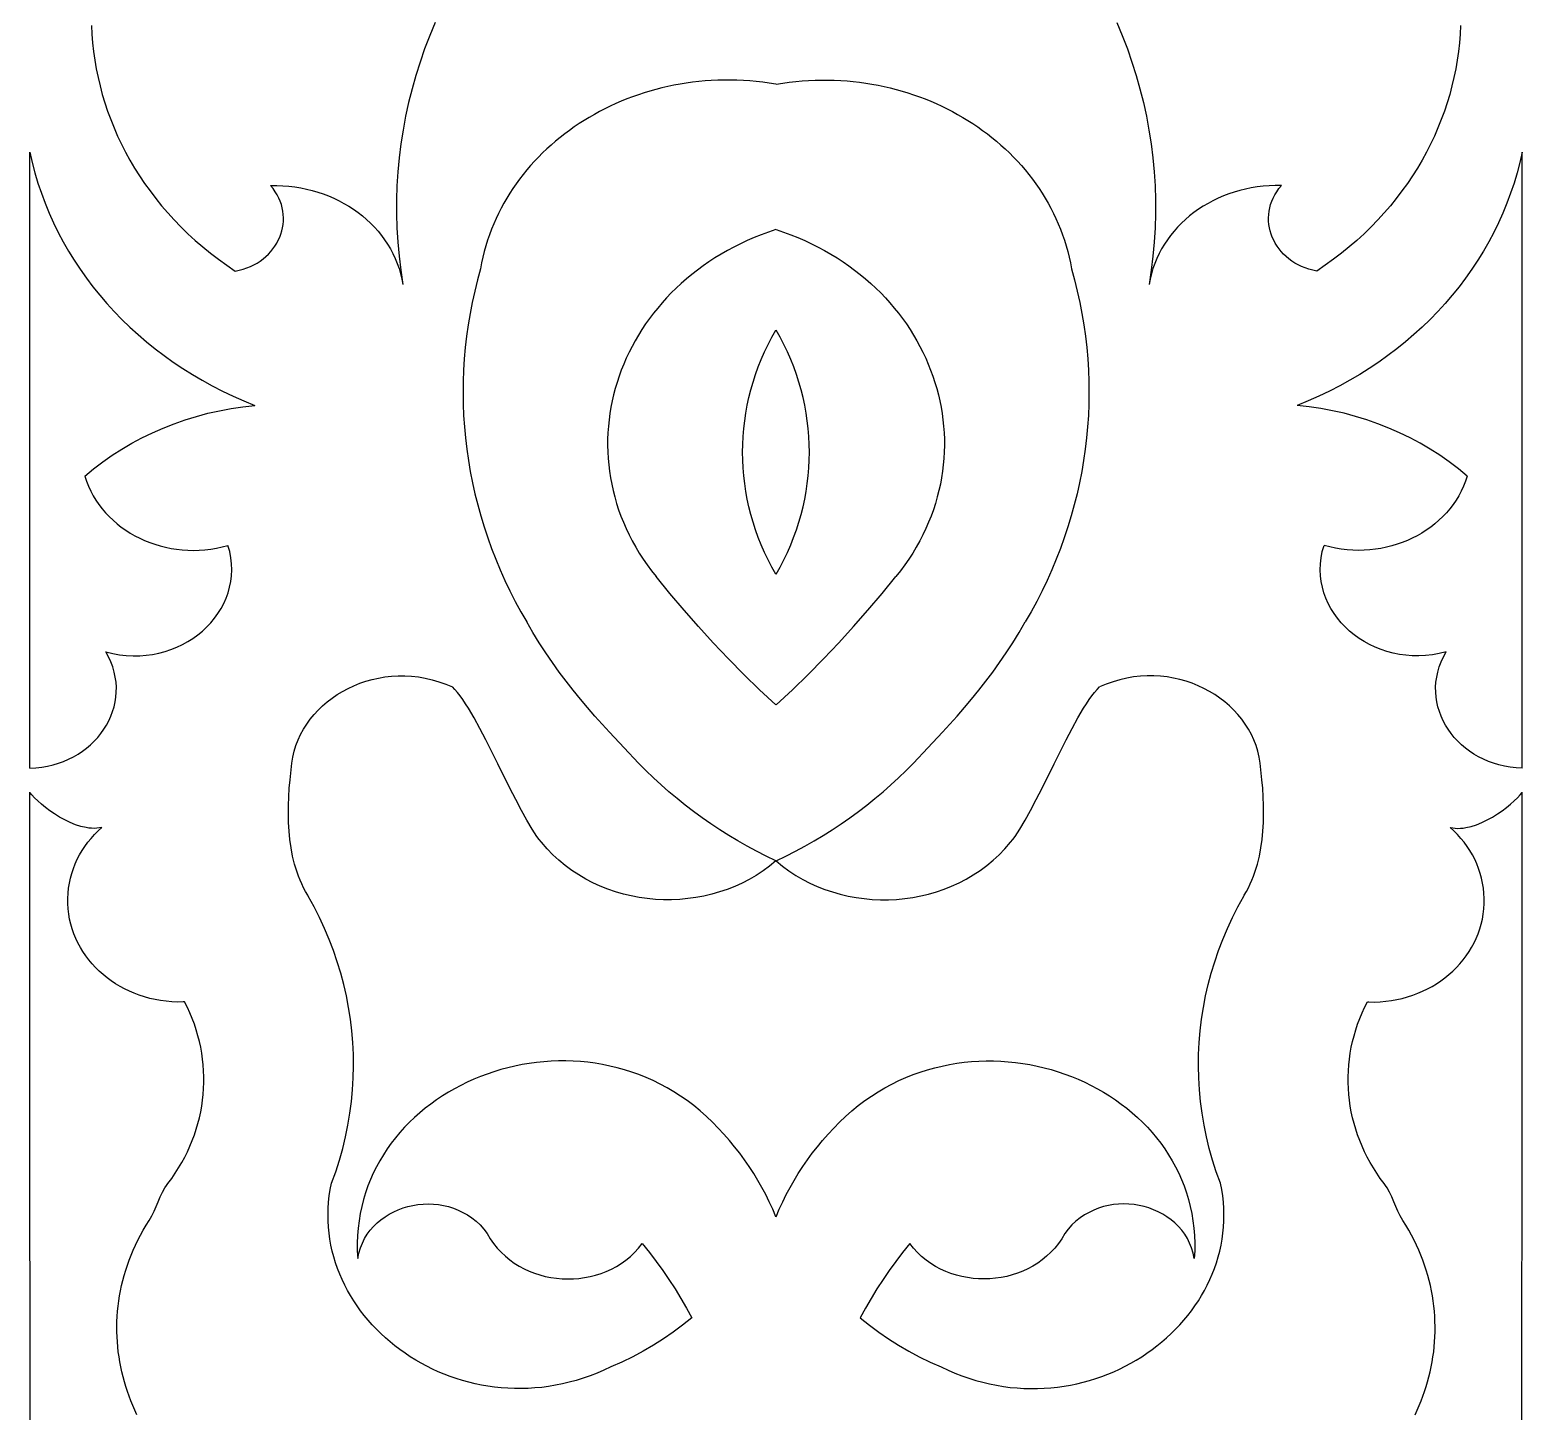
# Model space of a CAD drawing. Extents: x -43 to 42, y -286 to 286.
# Drawn here: x -42.5 to 42.5, y -213.6 to -134.9 of the extents above; entities that cross this region are included whole.
import ezdxf

# ---------------------------------------------------------------- set-up
doc = ezdxf.new("R2010")
doc.units = 0
doc.layers.add('LAYER_1', color=18, linetype='CONTINUOUS')

msp = doc.modelspace()

# ---------------------------------------------------------------- linework, layer by layer
at = {"layer": 'LAYER_1'}
for points in [[(-38.992, -134.692), (-38.967, -135.188), (-38.928, -135.682), (-38.873, -136.176), (-38.803, -136.668), (-38.718, -137.159), (-38.619, -137.647), (-38.504, -138.134), (-38.374, -138.618), (-38.23, -139.099), (-38.07, -139.577), (-37.896, -140.051), (-37.706, -140.522), (-37.502, -140.988), (-37.283, -141.451), (-37.049, -141.908), (-36.8, -142.361), (-36.536, -142.809), (-36.258, -143.25), (-35.964, -143.686), (-35.656, -144.116), (-35.333, -144.54), (-34.995, -144.956), (-34.643, -145.366), (-34.275, -145.768), (-33.893, -146.162), (-33.496, -146.549), (-33.084, -146.927), (-32.658, -147.296), (-32.216, -147.657), (-31.761, -148.008), (-31.29, -148.35), (-30.805, -148.682)], [(-19.421, -134.524), (-19.729, -135.267), (-20.015, -136.017), (-20.278, -136.773), (-20.518, -137.536), (-20.735, -138.305), (-20.928, -139.079), (-21.098, -139.858), (-21.245, -140.642), (-21.367, -141.429), (-21.466, -142.221), (-21.541, -143.015), (-21.591, -143.813), (-21.617, -144.613), (-21.619, -145.415), (-21.595, -146.219), (-21.547, -147.024), (-21.474, -147.829), (-21.375, -148.635), (-21.251, -149.441)], [(19.415, -134.524), (19.723, -135.267), (20.009, -136.017), (20.272, -136.773), (20.512, -137.536), (20.729, -138.305), (20.922, -139.079), (21.092, -139.858), (21.238, -140.642), (21.361, -141.429), (21.46, -142.221), (21.535, -143.015), (21.585, -143.813), (21.611, -144.613), (21.612, -145.415), (21.589, -146.219), (21.541, -147.024), (21.468, -147.829), (21.369, -148.635), (21.245, -149.441)], [(38.986, -134.692), (38.961, -135.188), (38.921, -135.682), (38.867, -136.176), (38.797, -136.668), (38.712, -137.159), (38.612, -137.647), (38.498, -138.134), (38.368, -138.618), (38.224, -139.099), (38.064, -139.577), (37.89, -140.051), (37.7, -140.522), (37.496, -140.988), (37.277, -141.451), (37.043, -141.908), (36.794, -142.361), (36.53, -142.809), (36.252, -143.25), (35.958, -143.686), (35.65, -144.116), (35.327, -144.54), (34.989, -144.956), (34.636, -145.366), (34.269, -145.768), (33.887, -146.162), (33.49, -146.549), (33.078, -146.927), (32.652, -147.296), (32.21, -147.657), (31.754, -148.008), (31.284, -148.35), (30.798, -148.682)], [(-0.012, -138.038), (-0.383, -137.977), (-0.755, -137.925), (-1.125, -137.882), (-1.495, -137.848), (-1.863, -137.823), (-2.231, -137.806), (-2.597, -137.797), (-2.962, -137.797), (-3.325, -137.805), (-3.687, -137.822), (-4.047, -137.847), (-4.405, -137.88), (-4.76, -137.92), (-5.114, -137.969), (-5.465, -138.026), (-5.814, -138.09), (-6.16, -138.162), (-6.503, -138.241), (-6.843, -138.328), (-7.18, -138.422), (-7.514, -138.524), (-7.844, -138.632), (-8.171, -138.748), (-8.495, -138.871), (-8.814, -139.001), (-9.13, -139.138), (-9.442, -139.281), (-9.749, -139.431), (-10.052, -139.588), (-10.35, -139.751), (-10.644, -139.921), (-10.934, -140.097), (-11.218, -140.279), (-11.497, -140.467), (-11.771, -140.662), (-12.04, -140.862), (-12.303, -141.068), (-12.561, -141.28), (-12.812, -141.498), (-13.058, -141.722), (-13.298, -141.951), (-13.532, -142.185), (-13.76, -142.425), (-13.981, -142.67), (-14.195, -142.92), (-14.403, -143.176), (-14.604, -143.436), (-14.798, -143.701), (-14.984, -143.971), (-15.164, -144.246), (-15.336, -144.526), (-15.5, -144.81), (-15.657, -145.099), (-15.806, -145.392), (-15.947, -145.689), (-16.08, -145.991), (-16.204, -146.297), (-16.32, -146.607), (-16.428, -146.921), (-16.527, -147.238), (-16.617, -147.56), (-16.698, -147.885), (-16.77, -148.214), (-16.832, -148.546)], [(0.005, -138.038), (0.377, -137.977), (0.748, -137.925), (1.119, -137.882), (1.489, -137.848), (1.857, -137.823), (2.225, -137.806), (2.591, -137.797), (2.956, -137.797), (3.319, -137.805), (3.681, -137.822), (4.041, -137.847), (4.399, -137.88), (4.754, -137.92), (5.108, -137.969), (5.459, -138.026), (5.808, -138.09), (6.153, -138.162), (6.497, -138.241), (6.837, -138.328), (7.174, -138.422), (7.508, -138.524), (7.838, -138.632), (8.165, -138.748), (8.489, -138.871), (8.808, -139.001), (9.124, -139.138), (9.435, -139.281), (9.743, -139.431), (10.046, -139.588), (10.344, -139.751), (10.638, -139.921), (10.927, -140.097), (11.212, -140.279), (11.491, -140.467), (11.765, -140.662), (12.034, -140.862), (12.297, -141.068), (12.554, -141.28), (12.806, -141.498), (13.052, -141.722), (13.292, -141.951), (13.526, -142.185), (13.754, -142.425), (13.975, -142.67), (14.189, -142.92), (14.397, -143.176), (14.598, -143.436), (14.792, -143.701), (14.978, -143.971), (15.158, -144.246), (15.33, -144.526), (15.494, -144.81), (15.651, -145.099), (15.8, -145.392), (15.941, -145.689), (16.073, -145.991), (16.198, -146.297), (16.314, -146.607), (16.422, -146.921), (16.52, -147.238), (16.611, -147.56), (16.692, -147.885), (16.764, -148.214), (16.826, -148.546)], [(-42.502, -141.897), (-42.368, -142.492), (-42.214, -143.082), (-42.04, -143.665), (-41.847, -144.242), (-41.635, -144.812), (-41.404, -145.374), (-41.154, -145.929), (-40.886, -146.476), (-40.6, -147.014), (-40.296, -147.544), (-39.974, -148.064), (-39.636, -148.576), (-39.28, -149.077), (-38.908, -149.569), (-38.519, -150.05), (-38.115, -150.521), (-37.694, -150.98), (-37.259, -151.429), (-36.807, -151.865), (-36.341, -152.29), (-35.861, -152.702), (-35.365, -153.101), (-34.856, -153.488), (-34.333, -153.861), (-33.797, -154.221), (-33.247, -154.566), (-32.684, -154.897), (-32.109, -155.214), (-31.521, -155.515), (-30.921, -155.801), (-30.309, -156.072), (-29.686, -156.326)], [(-42.495, -176.984), (-42.495, -141.895)], [(42.496, -141.897), (42.362, -142.492), (42.208, -143.082), (42.034, -143.665), (41.841, -144.242), (41.629, -144.812), (41.398, -145.374), (41.148, -145.929), (40.88, -146.476), (40.593, -147.014), (40.29, -147.544), (39.968, -148.064), (39.629, -148.576), (39.274, -149.077), (38.902, -149.569), (38.513, -150.05), (38.109, -150.521), (37.688, -150.98), (37.252, -151.429), (36.801, -151.865), (36.335, -152.29), (35.854, -152.702), (35.359, -153.101), (34.85, -153.488), (34.327, -153.861), (33.791, -154.221), (33.241, -154.566), (32.678, -154.897), (32.103, -155.214), (31.515, -155.515), (30.915, -155.801), (30.303, -156.072), (29.68, -156.326)], [(42.489, -176.984), (42.489, -141.895)], [(-30.805, -148.682), (-30.575, -148.634), (-30.353, -148.573), (-30.14, -148.501), (-29.936, -148.418), (-29.742, -148.324), (-29.556, -148.219), (-29.381, -148.106), (-29.215, -147.983), (-29.059, -147.852), (-28.914, -147.714), (-28.779, -147.568), (-28.655, -147.415), (-28.542, -147.256), (-28.44, -147.092), (-28.349, -146.922), (-28.27, -146.749), (-28.204, -146.571), (-28.149, -146.39), (-28.107, -146.206), (-28.077, -146.019), (-28.06, -145.831), (-28.056, -145.642), (-28.066, -145.453), (-28.089, -145.263), (-28.126, -145.074), (-28.177, -144.886), (-28.242, -144.699), (-28.321, -144.515), (-28.416, -144.334), (-28.525, -144.155), (-28.649, -143.981), (-28.789, -143.811)], [(-28.789, -143.811), (-28.438, -143.808), (-28.091, -143.819), (-27.747, -143.845), (-27.408, -143.884), (-27.073, -143.937), (-26.743, -144.004), (-26.419, -144.084), (-26.1, -144.176), (-25.788, -144.281), (-25.482, -144.398), (-25.184, -144.527), (-24.892, -144.668), (-24.609, -144.819), (-24.334, -144.982), (-24.067, -145.156), (-23.81, -145.339), (-23.562, -145.533), (-23.324, -145.737), (-23.096, -145.95), (-22.879, -146.172), (-22.672, -146.403), (-22.478, -146.642), (-22.295, -146.89), (-22.124, -147.146), (-21.967, -147.409), (-21.822, -147.68), (-21.691, -147.958), (-21.573, -148.242), (-21.47, -148.533), (-21.382, -148.83), (-21.309, -149.133), (-21.251, -149.441)], [(28.782, -143.811), (28.432, -143.808), (28.084, -143.819), (27.741, -143.845), (27.402, -143.884), (27.067, -143.937), (26.737, -144.004), (26.413, -144.084), (26.094, -144.176), (25.782, -144.281), (25.476, -144.398), (25.178, -144.527), (24.886, -144.668), (24.603, -144.819), (24.328, -144.982), (24.061, -145.156), (23.804, -145.339), (23.556, -145.533), (23.317, -145.737), (23.09, -145.95), (22.872, -146.172), (22.666, -146.403), (22.471, -146.642), (22.289, -146.89), (22.118, -147.146), (21.96, -147.409), (21.816, -147.68), (21.684, -147.958), (21.567, -148.242), (21.464, -148.533), (21.376, -148.83), (21.303, -149.133), (21.245, -149.441)], [(30.798, -148.682), (30.568, -148.634), (30.347, -148.573), (30.134, -148.501), (29.93, -148.418), (29.736, -148.324), (29.55, -148.219), (29.375, -148.106), (29.209, -147.983), (29.053, -147.852), (28.908, -147.714), (28.773, -147.568), (28.649, -147.415), (28.535, -147.256), (28.434, -147.092), (28.343, -146.922), (28.264, -146.749), (28.198, -146.571), (28.143, -146.39), (28.101, -146.206), (28.071, -146.019), (28.054, -145.831), (28.05, -145.642), (28.06, -145.453), (28.083, -145.263), (28.12, -145.074), (28.171, -144.886), (28.236, -144.699), (28.315, -144.515), (28.409, -144.334), (28.518, -144.155), (28.643, -143.981), (28.782, -143.811)], [(-0.014, -146.315), (-0.433, -146.457), (-0.844, -146.608), (-1.247, -146.769), (-1.641, -146.94), (-2.027, -147.12), (-2.404, -147.309), (-2.773, -147.507), (-3.133, -147.714), (-3.484, -147.928), (-3.826, -148.151), (-4.159, -148.382), (-4.483, -148.621), (-4.798, -148.867), (-5.104, -149.121), (-5.4, -149.381), (-5.688, -149.648), (-5.965, -149.922), (-6.233, -150.202), (-6.492, -150.488), (-6.74, -150.781), (-6.979, -151.078), (-7.209, -151.382), (-7.428, -151.69), (-7.637, -152.004), (-7.836, -152.322), (-8.025, -152.645), (-8.203, -152.973), (-8.371, -153.304), (-8.529, -153.639), (-8.676, -153.978), (-8.813, -154.321), (-8.939, -154.666), (-9.054, -155.015), (-9.158, -155.366), (-9.251, -155.72), (-9.333, -156.076), (-9.405, -156.435), (-9.465, -156.795), (-9.513, -157.157), (-9.551, -157.52), (-9.577, -157.885), (-9.591, -158.25), (-9.594, -158.616), (-9.585, -158.983), (-9.564, -159.35), (-9.532, -159.717), (-9.488, -160.084), (-9.431, -160.451), (-9.363, -160.817), (-9.282, -161.182), (-9.189, -161.546), (-9.084, -161.909), (-8.966, -162.271), (-8.836, -162.63), (-8.694, -162.988), (-8.538, -163.344), (-8.37, -163.697), (-8.189, -164.047), (-7.995, -164.395), (-7.789, -164.74), (-7.569, -165.081), (-7.336, -165.419), (-7.089, -165.753), (-6.83, -166.084)], [(0.008, -146.315), (0.427, -146.457), (0.838, -146.608), (1.241, -146.769), (1.635, -146.94), (2.021, -147.12), (2.398, -147.309), (2.766, -147.507), (3.126, -147.714), (3.477, -147.928), (3.82, -148.151), (4.153, -148.382), (4.477, -148.621), (4.792, -148.867), (5.098, -149.121), (5.394, -149.381), (5.681, -149.648), (5.959, -149.922), (6.227, -150.202), (6.486, -150.488), (6.734, -150.781), (6.973, -151.078), (7.202, -151.382), (7.422, -151.69), (7.631, -152.004), (7.83, -152.322), (8.018, -152.645), (8.197, -152.973), (8.365, -153.304), (8.523, -153.639), (8.67, -153.978), (8.806, -154.321), (8.932, -154.666), (9.047, -155.015), (9.152, -155.366), (9.245, -155.72), (9.327, -156.076), (9.398, -156.435), (9.458, -156.795), (9.507, -157.157), (9.544, -157.52), (9.57, -157.885), (9.585, -158.25), (9.588, -158.616), (9.579, -158.983), (9.558, -159.35), (9.526, -159.717), (9.481, -160.084), (9.425, -160.451), (9.357, -160.817), (9.276, -161.182), (9.183, -161.546), (9.078, -161.909), (8.96, -162.271), (8.83, -162.63), (8.687, -162.988), (8.532, -163.344), (8.364, -163.697), (8.183, -164.047), (7.989, -164.395), (7.782, -164.74), (7.563, -165.081), (7.329, -165.419), (7.083, -165.753), (6.824, -166.084)], [(-16.832, -148.546), (-17.007, -149.182), (-17.165, -149.819), (-17.306, -150.458), (-17.43, -151.099), (-17.537, -151.742), (-17.627, -152.385), (-17.701, -153.029), (-17.758, -153.674), (-17.798, -154.319), (-17.822, -154.964), (-17.829, -155.609), (-17.82, -156.254), (-17.794, -156.898), (-17.751, -157.541), (-17.692, -158.183), (-17.617, -158.823), (-17.525, -159.462), (-17.417, -160.098), (-17.292, -160.733), (-17.151, -161.365), (-16.994, -161.994), (-16.82, -162.62), (-16.631, -163.243), (-16.425, -163.863), (-16.203, -164.479), (-15.965, -165.091), (-15.711, -165.698), (-15.441, -166.301), (-15.155, -166.899), (-14.853, -167.493), (-14.535, -168.081), (-14.201, -168.663)], [(16.826, -148.546), (17.001, -149.182), (17.159, -149.819), (17.3, -150.458), (17.424, -151.099), (17.531, -151.742), (17.621, -152.385), (17.695, -153.029), (17.752, -153.674), (17.792, -154.319), (17.816, -154.964), (17.823, -155.609), (17.814, -156.254), (17.788, -156.898), (17.745, -157.541), (17.686, -158.183), (17.61, -158.823), (17.519, -159.462), (17.41, -160.098), (17.286, -160.733), (17.145, -161.365), (16.988, -161.994), (16.814, -162.62), (16.625, -163.243), (16.419, -163.863), (16.197, -164.479), (15.959, -165.091), (15.705, -165.698), (15.435, -166.301), (15.149, -166.899), (14.846, -167.493), (14.528, -168.081), (14.194, -168.663)], [(-0.012, -165.95), (-0.241, -165.539), (-0.455, -165.124), (-0.655, -164.704), (-0.84, -164.28), (-1.01, -163.853), (-1.165, -163.422), (-1.305, -162.988), (-1.431, -162.551), (-1.542, -162.112), (-1.638, -161.671), (-1.719, -161.228), (-1.786, -160.784), (-1.838, -160.338), (-1.875, -159.891), (-1.897, -159.444), (-1.905, -158.996), (-1.897, -158.549), (-1.875, -158.101), (-1.839, -157.654), (-1.787, -157.209), (-1.721, -156.764), (-1.639, -156.321), (-1.543, -155.879), (-1.433, -155.44), (-1.307, -155.003), (-1.167, -154.569), (-1.012, -154.138), (-0.842, -153.71), (-0.657, -153.286), (-0.458, -152.866), (-0.243, -152.45), (-0.014, -152.039)], [(0.006, -165.95), (0.235, -165.539), (0.449, -165.124), (0.649, -164.704), (0.833, -164.28), (1.003, -163.853), (1.159, -163.422), (1.299, -162.988), (1.425, -162.551), (1.536, -162.112), (1.632, -161.671), (1.713, -161.228), (1.78, -160.784), (1.832, -160.338), (1.869, -159.891), (1.891, -159.444), (1.899, -158.996), (1.891, -158.549), (1.869, -158.101), (1.832, -157.654), (1.781, -157.209), (1.714, -156.764), (1.633, -156.321), (1.537, -155.879), (1.426, -155.44), (1.301, -155.003), (1.161, -154.569), (1.005, -154.138), (0.836, -153.71), (0.651, -153.286), (0.451, -152.866), (0.237, -152.45), (0.008, -152.039)], [(-39.374, -160.36), (-38.872, -159.944), (-38.352, -159.548), (-37.816, -159.172), (-37.263, -158.818), (-36.696, -158.485), (-36.114, -158.174), (-35.518, -157.884), (-34.91, -157.618), (-34.291, -157.373), (-33.66, -157.152), (-33.018, -156.954), (-32.368, -156.78), (-31.708, -156.63), (-31.041, -156.504), (-30.366, -156.403), (-29.686, -156.326)], [(39.368, -160.36), (38.866, -159.944), (38.346, -159.548), (37.809, -159.172), (37.257, -158.818), (36.689, -158.485), (36.108, -158.174), (35.512, -157.884), (34.904, -157.618), (34.284, -157.373), (33.653, -157.152), (33.012, -156.954), (32.361, -156.78), (31.702, -156.63), (31.035, -156.504), (30.36, -156.403), (29.68, -156.326)], [(-39.374, -160.36), (-39.277, -160.652), (-39.164, -160.935), (-39.036, -161.21), (-38.893, -161.476), (-38.736, -161.733), (-38.566, -161.981), (-38.383, -162.219), (-38.188, -162.448), (-37.98, -162.666), (-37.762, -162.874), (-37.533, -163.072), (-37.293, -163.259), (-37.044, -163.434), (-36.786, -163.599), (-36.52, -163.751), (-36.245, -163.892), (-35.963, -164.021), (-35.674, -164.137), (-35.379, -164.24), (-35.078, -164.33), (-34.772, -164.408), (-34.461, -164.471), (-34.146, -164.521), (-33.828, -164.557), (-33.506, -164.579), (-33.182, -164.586), (-32.856, -164.578), (-32.529, -164.555), (-32.201, -164.516), (-31.873, -164.463), (-31.544, -164.393), (-31.217, -164.307)], [(39.368, -160.36), (39.271, -160.652), (39.158, -160.935), (39.03, -161.21), (38.887, -161.476), (38.73, -161.733), (38.56, -161.981), (38.377, -162.219), (38.181, -162.448), (37.974, -162.666), (37.756, -162.874), (37.526, -163.072), (37.287, -163.259), (37.038, -163.434), (36.78, -163.599), (36.513, -163.751), (36.239, -163.892), (35.957, -164.021), (35.668, -164.137), (35.373, -164.24), (35.072, -164.33), (34.766, -164.408), (34.455, -164.471), (34.14, -164.521), (33.822, -164.557), (33.5, -164.579), (33.176, -164.586), (32.85, -164.578), (32.523, -164.555), (32.195, -164.516), (31.866, -164.463), (31.538, -164.393), (31.211, -164.307)], [(-38.176, -170.373), (-37.784, -170.467), (-37.394, -170.535), (-37.007, -170.577), (-36.624, -170.595), (-36.246, -170.59), (-35.874, -170.561), (-35.509, -170.51), (-35.151, -170.437), (-34.802, -170.344), (-34.463, -170.232), (-34.134, -170.1), (-33.816, -169.949), (-33.511, -169.781), (-33.218, -169.597), (-32.94, -169.396), (-32.676, -169.181), (-32.429, -168.951), (-32.198, -168.707), (-31.984, -168.451), (-31.789, -168.182), (-31.614, -167.902), (-31.458, -167.612), (-31.324, -167.312), (-31.212, -167.004), (-31.123, -166.687), (-31.057, -166.362), (-31.017, -166.032), (-31.002, -165.695), (-31.014, -165.354), (-31.053, -165.008), (-31.12, -164.659), (-31.217, -164.307)], [(38.17, -170.373), (37.778, -170.467), (37.387, -170.535), (37, -170.577), (36.618, -170.595), (36.24, -170.59), (35.868, -170.561), (35.503, -170.51), (35.145, -170.437), (34.796, -170.344), (34.457, -170.232), (34.128, -170.1), (33.81, -169.949), (33.505, -169.781), (33.212, -169.597), (32.934, -169.396), (32.67, -169.181), (32.423, -168.951), (32.192, -168.707), (31.978, -168.451), (31.783, -168.182), (31.607, -167.902), (31.452, -167.612), (31.318, -167.312), (31.206, -167.004), (31.117, -166.687), (31.051, -166.362), (31.011, -166.032), (30.996, -165.695), (31.008, -165.354), (31.047, -165.008), (31.114, -164.659), (31.211, -164.307)], [(-0.016, -173.392), (-0.934, -172.529), (-1.833, -171.651), (-2.714, -170.758), (-3.575, -169.851), (-4.418, -168.93), (-5.242, -167.995), (-6.046, -167.046), (-6.83, -166.084)], [(0.01, -173.392), (0.928, -172.529), (1.827, -171.651), (2.707, -170.758), (3.569, -169.851), (4.412, -168.93), (5.235, -167.995), (6.039, -167.046), (6.824, -166.084)], [(-7.829, -176.706), (-8.65, -175.841), (-9.482, -174.948), (-10.316, -174.022), (-10.731, -173.545), (-11.144, -173.056), (-11.552, -172.556), (-11.955, -172.044), (-12.352, -171.518), (-12.741, -170.978), (-13.122, -170.424), (-13.493, -169.853), (-13.853, -169.267), (-14.201, -168.663)], [(7.823, -176.706), (8.643, -175.841), (9.476, -174.948), (10.31, -174.022), (10.725, -173.545), (11.138, -173.056), (11.546, -172.556), (11.949, -172.044), (12.346, -171.518), (12.735, -170.978), (13.116, -170.424), (13.487, -169.853), (13.847, -169.267), (14.194, -168.663)], [(-42.495, -176.99), (-42.154, -176.973), (-41.821, -176.937), (-41.497, -176.882), (-41.181, -176.808), (-40.875, -176.717), (-40.579, -176.61), (-40.293, -176.487), (-40.018, -176.348), (-39.755, -176.195), (-39.504, -176.028), (-39.266, -175.848), (-39.041, -175.656), (-38.83, -175.453), (-38.633, -175.238), (-38.452, -175.014), (-38.285, -174.78), (-38.135, -174.538), (-38.001, -174.288), (-37.885, -174.03), (-37.786, -173.767), (-37.705, -173.497), (-37.643, -173.223), (-37.6, -172.945), (-37.577, -172.663), (-37.575, -172.378), (-37.593, -172.092), (-37.634, -171.804), (-37.696, -171.516), (-37.781, -171.228), (-37.889, -170.941), (-38.02, -170.656), (-38.176, -170.373)], [(42.488, -176.99), (42.148, -176.973), (41.815, -176.937), (41.491, -176.882), (41.175, -176.808), (40.869, -176.717), (40.573, -176.61), (40.287, -176.487), (40.012, -176.348), (39.749, -176.195), (39.498, -176.028), (39.26, -175.848), (39.035, -175.656), (38.824, -175.453), (38.627, -175.238), (38.446, -175.014), (38.279, -174.78), (38.129, -174.538), (37.995, -174.288), (37.878, -174.03), (37.779, -173.767), (37.699, -173.497), (37.637, -173.223), (37.594, -172.945), (37.571, -172.663), (37.569, -172.378), (37.587, -172.092), (37.627, -171.804), (37.69, -171.516), (37.774, -171.228), (37.882, -170.941), (38.014, -170.656), (38.17, -170.373)], [(-0.012, -202.541), (-0.191, -202.117), (-0.383, -201.698), (-0.587, -201.285), (-0.804, -200.877), (-1.033, -200.475), (-1.275, -200.079), (-1.528, -199.69), (-1.793, -199.306), (-2.07, -198.93), (-2.358, -198.56), (-2.658, -198.198), (-2.97, -197.843), (-3.292, -197.496), (-3.625, -197.157), (-3.97, -196.825), (-4.325, -196.502), (-4.689, -196.207), (-5.06, -195.929), (-5.438, -195.669), (-5.821, -195.425), (-6.209, -195.197), (-6.603, -194.986), (-7.001, -194.792), (-7.403, -194.614), (-7.808, -194.451), (-8.217, -194.305), (-8.629, -194.174), (-9.043, -194.058), (-9.46, -193.958), (-9.878, -193.872), (-10.297, -193.802), (-10.717, -193.746), (-11.138, -193.705), (-11.558, -193.679), (-11.979, -193.666), (-12.398, -193.667), (-12.816, -193.683), (-13.233, -193.712), (-13.647, -193.754), (-14.059, -193.81), (-14.468, -193.879), (-14.874, -193.961), (-15.276, -194.055), (-15.675, -194.162), (-16.068, -194.282), (-16.457, -194.414), (-16.84, -194.558), (-17.218, -194.714), (-17.59, -194.881), (-17.955, -195.06), (-18.313, -195.251), (-18.663, -195.452), (-19.006, -195.665), (-19.341, -195.889), (-19.667, -196.123), (-19.984, -196.367), (-20.292, -196.622), (-20.59, -196.887), (-20.878, -197.162), (-21.155, -197.447), (-21.421, -197.741), (-21.675, -198.045), (-21.918, -198.358), (-22.148, -198.68), (-22.366, -199.011), (-22.57, -199.35), (-22.761, -199.699), (-22.938, -200.055), (-23.101, -200.42), (-23.249, -200.792), (-23.382, -201.173), (-23.499, -201.561), (-23.601, -201.957), (-23.686, -202.36), (-23.754, -202.77), (-23.805, -203.187), (-23.838, -203.61), (-23.854, -204.041), (-23.851, -204.477), (-23.829, -204.92), (-23.764, -204.615), (-23.675, -204.324), (-23.564, -204.048), (-23.432, -203.787), (-23.281, -203.54), (-23.111, -203.309), (-22.923, -203.094), (-22.721, -202.894), (-22.503, -202.711), (-22.272, -202.544), (-22.03, -202.393), (-21.776, -202.26), (-21.514, -202.143), (-21.243, -202.044), (-20.965, -201.962), (-20.682, -201.898), (-20.395, -201.852), (-20.104, -201.824), (-19.812, -201.815), (-19.52, -201.825), (-19.229, -201.854), (-18.94, -201.902), (-18.654, -201.97), (-18.373, -202.057), (-18.099, -202.165), (-17.831, -202.293), (-17.573, -202.441), (-17.324, -202.611), (-17.087, -202.801), (-16.862, -203.012), (-16.651, -203.246), (-16.455, -203.5), (-16.28, -203.794), (-16.088, -204.069), (-15.88, -204.328), (-15.656, -204.568), (-15.419, -204.791), (-15.169, -204.997), (-14.907, -205.185), (-14.634, -205.355), (-14.351, -205.507), (-14.06, -205.642), (-13.761, -205.759), (-13.456, -205.858), (-13.145, -205.94), (-12.829, -206.003), (-12.511, -206.049), (-12.19, -206.077), (-11.867, -206.087), (-11.545, -206.079), (-11.224, -206.054), (-10.904, -206.01), (-10.588, -205.948), (-10.276, -205.868), (-9.969, -205.771), (-9.668, -205.655), (-9.375, -205.521), (-9.09, -205.369), (-8.815, -205.199), (-8.55, -205.01), (-8.296, -204.804), (-8.056, -204.579), (-7.829, -204.336), (-7.617, -204.075), (-7.217, -204.575), (-6.83, -205.084), (-6.458, -205.6), (-6.099, -206.125), (-5.754, -206.658), (-5.423, -207.198), (-5.107, -207.745), (-4.804, -208.3), (-5.321, -208.721), (-5.855, -209.123), (-6.408, -209.505), (-6.978, -209.866), (-7.564, -210.206), (-8.165, -210.524), (-8.782, -210.821), (-9.412, -211.095), (-9.804, -211.28), (-10.198, -211.449), (-10.591, -211.603), (-10.986, -211.741), (-11.38, -211.864), (-11.775, -211.973), (-12.169, -212.066), (-12.563, -212.146), (-12.955, -212.211), (-13.347, -212.262), (-13.737, -212.299), (-14.126, -212.323), (-14.512, -212.334), (-14.897, -212.332), (-15.279, -212.317), (-15.658, -212.289), (-16.034, -212.249), (-16.407, -212.196), (-16.776, -212.132), (-17.141, -212.057), (-17.503, -211.969), (-17.86, -211.871), (-18.212, -211.761), (-18.559, -211.641), (-18.902, -211.511), (-19.238, -211.37), (-19.569, -211.218), (-19.895, -211.058), (-20.213, -210.887), (-20.526, -210.707), (-20.831, -210.518), (-21.129, -210.32), (-21.42, -210.113), (-21.704, -209.898), (-21.979, -209.675), (-22.246, -209.443), (-22.505, -209.204), (-22.755, -208.957), (-22.997, -208.703), (-23.229, -208.442), (-23.451, -208.173), (-23.664, -207.899), (-23.866, -207.618), (-24.058, -207.33), (-24.24, -207.037), (-24.411, -206.738), (-24.57, -206.433), (-24.719, -206.123), (-24.855, -205.808), (-24.98, -205.489), (-25.092, -205.164), (-25.192, -204.836), (-25.279, -204.503), (-25.353, -204.166), (-25.414, -203.826), (-25.461, -203.482), (-25.495, -203.135), (-25.514, -202.785), (-25.519, -202.432), (-25.509, -202.076), (-25.484, -201.719), (-25.444, -201.359), (-25.389, -200.997), (-25.318, -200.634), (-25.082, -199.978), (-24.87, -199.319), (-24.684, -198.656), (-24.522, -197.991), (-24.385, -197.323), (-24.273, -196.653), (-24.184, -195.982), (-24.121, -195.31), (-24.081, -194.637), (-24.065, -193.966), (-24.073, -193.295), (-24.106, -192.625), (-24.161, -191.957), (-24.241, -191.292), (-24.344, -190.629), (-24.47, -189.97), (-24.62, -189.315), (-24.793, -188.665), (-24.989, -188.019), (-25.208, -187.379), (-25.45, -186.745), (-25.715, -186.118), (-26.002, -185.498), (-26.312, -184.886), (-26.644, -184.282), (-26.676, -184.229), (-26.796, -184.019), (-26.908, -183.805), (-27.012, -183.589), (-27.108, -183.369), (-27.197, -183.147), (-27.278, -182.922), (-27.42, -182.466), (-27.536, -182.002), (-27.626, -181.53), (-27.694, -181.053), (-27.741, -180.572), (-27.769, -180.087), (-27.779, -179.6), (-27.774, -179.112), (-27.755, -178.625), (-27.724, -178.139), (-27.683, -177.656), (-27.578, -176.705), (-27.524, -176.362), (-27.445, -176.027), (-27.345, -175.7), (-27.222, -175.381), (-27.079, -175.072), (-26.915, -174.773), (-26.733, -174.484), (-26.532, -174.206), (-26.314, -173.939), (-26.079, -173.685), (-25.828, -173.443), (-25.563, -173.215), (-25.283, -173), (-24.991, -172.8), (-24.685, -172.616), (-24.369, -172.447), (-24.042, -172.294), (-23.704, -172.159), (-23.358, -172.04), (-23.004, -171.94), (-22.643, -171.859), (-22.275, -171.797), (-21.902, -171.755), (-21.524, -171.733), (-21.142, -171.732), (-20.757, -171.753), (-20.37, -171.797), (-19.981, -171.863), (-19.593, -171.953), (-19.204, -172.066), (-18.817, -172.205), (-18.432, -172.368)], [(-13.356, -181.214), (-13.485, -181.06), (-13.619, -180.883), (-13.757, -180.682), (-13.9, -180.461), (-14.197, -179.96), (-14.508, -179.395), (-14.83, -178.779), (-15.161, -178.124), (-15.839, -176.751), (-16.525, -175.384), (-16.864, -174.735), (-17.198, -174.127), (-17.524, -173.573), (-17.684, -173.321), (-17.84, -173.087), (-17.994, -172.873), (-18.143, -172.681), (-18.29, -172.512), (-18.432, -172.368)], [(0.006, -202.541), (0.185, -202.117), (0.377, -201.698), (0.581, -201.285), (0.798, -200.877), (1.027, -200.475), (1.268, -200.079), (1.522, -199.69), (1.787, -199.306), (2.064, -198.93), (2.352, -198.56), (2.652, -198.198), (2.963, -197.843), (3.286, -197.496), (3.619, -197.157), (3.963, -196.825), (4.318, -196.502), (4.683, -196.207), (5.054, -195.929), (5.432, -195.669), (5.815, -195.425), (6.203, -195.197), (6.597, -194.986), (6.994, -194.792), (7.396, -194.614), (7.802, -194.451), (8.211, -194.305), (8.623, -194.174), (9.037, -194.058), (9.454, -193.958), (9.872, -193.872), (10.291, -193.802), (10.711, -193.746), (11.132, -193.705), (11.552, -193.679), (11.972, -193.666), (12.392, -193.667), (12.81, -193.683), (13.226, -193.712), (13.641, -193.754), (14.053, -193.81), (14.462, -193.879), (14.868, -193.961), (15.27, -194.055), (15.668, -194.162), (16.062, -194.282), (16.451, -194.414), (16.834, -194.558), (17.212, -194.714), (17.583, -194.881), (17.948, -195.06), (18.307, -195.251), (18.657, -195.452), (19, -195.665), (19.335, -195.889), (19.661, -196.123), (19.978, -196.367), (20.286, -196.622), (20.584, -196.887), (20.871, -197.162), (21.148, -197.447), (21.414, -197.741), (21.669, -198.045), (21.912, -198.358), (22.142, -198.68), (22.36, -199.011), (22.564, -199.35), (22.755, -199.699), (22.932, -200.055), (23.095, -200.42), (23.243, -200.792), (23.376, -201.173), (23.493, -201.561), (23.595, -201.957), (23.68, -202.36), (23.748, -202.77), (23.799, -203.187), (23.832, -203.61), (23.848, -204.041), (23.844, -204.477), (23.823, -204.92), (23.757, -204.615), (23.669, -204.324), (23.558, -204.048), (23.426, -203.787), (23.274, -203.54), (23.104, -203.309), (22.917, -203.094), (22.714, -202.894), (22.497, -202.711), (22.266, -202.544), (22.023, -202.393), (21.77, -202.26), (21.507, -202.143), (21.237, -202.044), (20.959, -201.962), (20.676, -201.898), (20.389, -201.852), (20.098, -201.824), (19.806, -201.815), (19.514, -201.825), (19.223, -201.854), (18.934, -201.902), (18.648, -201.97), (18.367, -202.057), (18.092, -202.165), (17.825, -202.293), (17.566, -202.441), (17.318, -202.611), (17.08, -202.801), (16.855, -203.012), (16.644, -203.246), (16.448, -203.5), (16.274, -203.794), (16.082, -204.069), (15.873, -204.328), (15.65, -204.568), (15.413, -204.791), (15.163, -204.997), (14.901, -205.185), (14.628, -205.355), (14.345, -205.507), (14.054, -205.642), (13.755, -205.759), (13.449, -205.858), (13.138, -205.94), (12.823, -206.003), (12.504, -206.049), (12.183, -206.077), (11.861, -206.087), (11.539, -206.079), (11.218, -206.054), (10.898, -206.01), (10.582, -205.948), (10.27, -205.868), (9.963, -205.771), (9.662, -205.655), (9.369, -205.521), (9.084, -205.369), (8.808, -205.199), (8.543, -205.01), (8.29, -204.804), (8.049, -204.579), (7.823, -204.336), (7.611, -204.075), (7.21, -204.575), (6.824, -205.084), (6.452, -205.6), (6.093, -206.125), (5.748, -206.658), (5.417, -207.198), (5.101, -207.745), (4.798, -208.3), (5.315, -208.721), (5.849, -209.123), (6.402, -209.505), (6.971, -209.866), (7.557, -210.206), (8.159, -210.524), (8.776, -210.821), (9.406, -211.095), (9.798, -211.28), (10.191, -211.449), (10.585, -211.603), (10.98, -211.741), (11.374, -211.864), (11.769, -211.973), (12.163, -212.066), (12.556, -212.146), (12.949, -212.211), (13.341, -212.262), (13.731, -212.299), (14.119, -212.323), (14.506, -212.334), (14.89, -212.332), (15.272, -212.317), (15.652, -212.289), (16.028, -212.249), (16.401, -212.196), (16.77, -212.132), (17.135, -212.057), (17.497, -211.969), (17.854, -211.871), (18.206, -211.761), (18.553, -211.641), (18.896, -211.511), (19.232, -211.37), (19.563, -211.218), (19.888, -211.058), (20.207, -210.887), (20.519, -210.707), (20.825, -210.518), (21.123, -210.32), (21.414, -210.113), (21.697, -209.898), (21.973, -209.675), (22.24, -209.443), (22.499, -209.204), (22.749, -208.957), (22.99, -208.703), (23.222, -208.442), (23.445, -208.173), (23.657, -207.899), (23.86, -207.618), (24.052, -207.33), (24.234, -207.037), (24.405, -206.738), (24.564, -206.433), (24.713, -206.123), (24.849, -205.808), (24.974, -205.489), (25.086, -205.164), (25.186, -204.836), (25.273, -204.503), (25.347, -204.166), (25.408, -203.826), (25.455, -203.482), (25.488, -203.135), (25.508, -202.785), (25.513, -202.432), (25.503, -202.076), (25.478, -201.719), (25.438, -201.359), (25.383, -200.997), (25.312, -200.634), (25.075, -199.978), (24.864, -199.319), (24.678, -198.656), (24.516, -197.991), (24.379, -197.323), (24.266, -196.653), (24.178, -195.982), (24.114, -195.31), (24.075, -194.637), (24.059, -193.966), (24.067, -193.295), (24.099, -192.625), (24.155, -191.957), (24.235, -191.292), (24.338, -190.629), (24.464, -189.97), (24.614, -189.315), (24.787, -188.665), (24.983, -188.019), (25.202, -187.379), (25.444, -186.745), (25.708, -186.118), (25.996, -185.498), (26.306, -184.886), (26.638, -184.282), (26.67, -184.229), (26.79, -184.019), (26.902, -183.805), (27.006, -183.589), (27.102, -183.369), (27.191, -183.147), (27.272, -182.922), (27.414, -182.466), (27.53, -182.002), (27.62, -181.53), (27.688, -181.053), (27.735, -180.572), (27.763, -180.087), (27.773, -179.6), (27.768, -179.112), (27.749, -178.625), (27.718, -178.139), (27.677, -177.656), (27.572, -176.705), (27.517, -176.362), (27.439, -176.027), (27.338, -175.7), (27.216, -175.381), (27.073, -175.072), (26.909, -174.773), (26.727, -174.484), (26.526, -174.206), (26.308, -173.939), (26.073, -173.685), (25.822, -173.443), (25.557, -173.215), (25.277, -173), (24.984, -172.8), (24.679, -172.616), (24.363, -172.447), (24.035, -172.294), (23.698, -172.159), (23.352, -172.04), (22.998, -171.94), (22.637, -171.859), (22.269, -171.797), (21.896, -171.755), (21.518, -171.733), (21.136, -171.732), (20.751, -171.753), (20.364, -171.797), (19.975, -171.863), (19.586, -171.953), (19.198, -172.066), (18.811, -172.205), (18.426, -172.368)], [(13.35, -181.214), (13.479, -181.06), (13.613, -180.883), (13.751, -180.682), (13.894, -180.461), (14.191, -179.96), (14.502, -179.395), (14.824, -178.779), (15.155, -178.124), (15.833, -176.751), (16.519, -175.384), (16.858, -174.735), (17.192, -174.127), (17.518, -173.573), (17.677, -173.321), (17.834, -173.087), (17.987, -172.873), (18.137, -172.681), (18.284, -172.512), (18.426, -172.368)], [(-0.006, -182.279), (-0.56, -182.01), (-1.106, -181.729), (-1.644, -181.437), (-2.174, -181.135), (-2.696, -180.821), (-3.209, -180.497), (-3.714, -180.163), (-4.21, -179.818), (-4.696, -179.463), (-5.173, -179.098), (-5.641, -178.723), (-6.099, -178.339), (-6.547, -177.945), (-6.984, -177.541), (-7.412, -177.128), (-7.829, -176.706)], [(0, -182.279), (0.554, -182.01), (1.1, -181.729), (1.638, -181.437), (2.168, -181.135), (2.69, -180.821), (3.203, -180.497), (3.708, -180.163), (4.203, -179.818), (4.69, -179.463), (5.167, -179.098), (5.635, -178.723), (6.092, -178.339), (6.54, -177.945), (6.978, -177.541), (7.406, -177.128), (7.823, -176.706)], [(-38.402, -180.371), (-38.544, -180.398), (-38.688, -180.415), (-38.835, -180.421), (-38.985, -180.417), (-39.136, -180.403), (-39.289, -180.381), (-39.597, -180.311), (-39.906, -180.212), (-40.213, -180.087), (-40.515, -179.941), (-40.81, -179.778), (-41.092, -179.602), (-41.361, -179.418), (-41.612, -179.229), (-41.843, -179.04), (-42.05, -178.856), (-42.23, -178.68), (-42.38, -178.516), (-42.497, -178.37)], [(-42.475, -231.771), (-42.495, -178.368)], [(38.396, -180.371), (38.538, -180.398), (38.682, -180.415), (38.829, -180.421), (38.979, -180.417), (39.13, -180.403), (39.282, -180.381), (39.59, -180.311), (39.9, -180.212), (40.207, -180.087), (40.509, -179.941), (40.803, -179.778), (41.086, -179.602), (41.355, -179.418), (41.606, -179.229), (41.837, -179.04), (42.043, -178.856), (42.224, -178.68), (42.374, -178.516), (42.491, -178.37)], [(42.469, -231.771), (42.489, -178.368)], [(-36.402, -213.829), (-36.525, -213.566), (-36.641, -213.301), (-36.751, -213.033), (-36.853, -212.762), (-36.949, -212.49), (-37.038, -212.215), (-37.12, -211.939), (-37.195, -211.66), (-37.263, -211.38), (-37.323, -211.098), (-37.377, -210.815), (-37.423, -210.53), (-37.462, -210.245), (-37.493, -209.958), (-37.517, -209.67), (-37.534, -209.381), (-37.543, -209.091), (-37.544, -208.8), (-37.538, -208.51), (-37.523, -208.218), (-37.502, -207.926), (-37.472, -207.634), (-37.434, -207.342), (-37.388, -207.05), (-37.335, -206.759), (-37.273, -206.467), (-37.203, -206.176), (-37.125, -205.885), (-37.038, -205.595), (-36.943, -205.306), (-36.84, -205.017), (-36.728, -204.73), (-36.608, -204.443), (-36.48, -204.158), (-36.342, -203.874), (-36.196, -203.592), (-36.041, -203.311), (-35.878, -203.031), (-35.705, -202.754), (-35.556, -202.498), (-35.426, -202.232), (-35.192, -201.689), (-35.075, -201.418), (-34.948, -201.152), (-34.804, -200.895), (-34.723, -200.771), (-34.636, -200.65), (-34.421, -200.36), (-34.219, -200.065), (-34.028, -199.765), (-33.849, -199.461), (-33.682, -199.153), (-33.526, -198.841), (-33.383, -198.526), (-33.251, -198.208), (-33.132, -197.886), (-33.024, -197.562), (-32.928, -197.235), (-32.844, -196.906), (-32.772, -196.576), (-32.712, -196.243), (-32.664, -195.91), (-32.628, -195.575), (-32.604, -195.24), (-32.592, -194.904), (-32.591, -194.568), (-32.603, -194.232), (-32.627, -193.897), (-32.663, -193.561), (-32.711, -193.227), (-32.771, -192.894), (-32.843, -192.563), (-32.926, -192.233), (-33.023, -191.905), (-33.131, -191.58), (-33.251, -191.257), (-33.383, -190.937), (-33.527, -190.62), (-33.684, -190.306), (-33.772, -190.31), (-34.1, -190.312), (-34.424, -190.298), (-34.744, -190.271), (-35.059, -190.229), (-35.37, -190.173), (-35.675, -190.104), (-35.974, -190.021), (-36.267, -189.926), (-36.553, -189.818), (-36.832, -189.699), (-37.103, -189.567), (-37.367, -189.424), (-37.622, -189.27), (-37.869, -189.105), (-38.106, -188.93), (-38.334, -188.745), (-38.552, -188.55), (-38.759, -188.346), (-38.956, -188.133), (-39.141, -187.911), (-39.315, -187.682), (-39.477, -187.444), (-39.626, -187.199), (-39.762, -186.946), (-39.886, -186.687), (-39.995, -186.421), (-40.09, -186.149), (-40.171, -185.871), (-40.237, -185.588), (-40.288, -185.3), (-40.322, -185.007), (-40.341, -184.71), (-40.343, -184.412), (-40.328, -184.118), (-40.298, -183.827), (-40.252, -183.541), (-40.19, -183.259), (-40.114, -182.983), (-40.023, -182.711), (-39.918, -182.445), (-39.8, -182.185), (-39.668, -181.932), (-39.523, -181.686), (-39.365, -181.446), (-39.195, -181.215), (-39.014, -180.991), (-38.821, -180.775), (-38.617, -180.569), (-38.402, -180.371)], [(36.396, -213.829), (36.519, -213.566), (36.635, -213.301), (36.744, -213.033), (36.847, -212.762), (36.943, -212.49), (37.032, -212.215), (37.114, -211.939), (37.189, -211.66), (37.256, -211.38), (37.317, -211.098), (37.371, -210.815), (37.417, -210.53), (37.456, -210.245), (37.487, -209.958), (37.511, -209.67), (37.528, -209.381), (37.537, -209.091), (37.538, -208.8), (37.531, -208.51), (37.517, -208.218), (37.495, -207.926), (37.466, -207.634), (37.428, -207.342), (37.382, -207.05), (37.329, -206.759), (37.267, -206.467), (37.197, -206.176), (37.118, -205.885), (37.032, -205.595), (36.937, -205.306), (36.834, -205.017), (36.722, -204.73), (36.602, -204.443), (36.473, -204.158), (36.336, -203.874), (36.19, -203.592), (36.035, -203.311), (35.871, -203.031), (35.699, -202.754), (35.55, -202.498), (35.42, -202.232), (35.186, -201.689), (35.069, -201.418), (34.942, -201.152), (34.798, -200.895), (34.717, -200.771), (34.63, -200.65), (34.415, -200.36), (34.212, -200.065), (34.022, -199.765), (33.843, -199.461), (33.675, -199.153), (33.52, -198.841), (33.377, -198.526), (33.245, -198.208), (33.126, -197.886), (33.018, -197.562), (32.922, -197.235), (32.838, -196.906), (32.766, -196.576), (32.706, -196.243), (32.658, -195.91), (32.622, -195.575), (32.598, -195.24), (32.585, -194.904), (32.585, -194.568), (32.597, -194.232), (32.621, -193.897), (32.657, -193.561), (32.705, -193.227), (32.764, -192.894), (32.836, -192.563), (32.92, -192.233), (33.016, -191.905), (33.124, -191.58), (33.245, -191.257), (33.377, -190.937), (33.521, -190.62), (33.678, -190.306), (33.766, -190.31), (34.094, -190.312), (34.418, -190.298), (34.738, -190.271), (35.053, -190.229), (35.364, -190.173), (35.669, -190.104), (35.968, -190.021), (36.26, -189.926), (36.547, -189.818), (36.826, -189.699), (37.097, -189.567), (37.361, -189.424), (37.616, -189.27), (37.863, -189.105), (38.1, -188.93), (38.328, -188.745), (38.546, -188.55), (38.753, -188.346), (38.95, -188.133), (39.135, -187.911), (39.309, -187.682), (39.471, -187.444), (39.62, -187.199), (39.756, -186.946), (39.879, -186.687), (39.989, -186.421), (40.084, -186.149), (40.165, -185.871), (40.231, -185.588), (40.281, -185.3), (40.316, -185.007), (40.335, -184.71), (40.337, -184.412), (40.322, -184.118), (40.292, -183.827), (40.246, -183.541), (40.184, -183.259), (40.108, -182.983), (40.017, -182.711), (39.912, -182.445), (39.793, -182.185), (39.661, -181.932), (39.516, -181.686), (39.359, -181.446), (39.189, -181.215), (39.008, -180.991), (38.815, -180.775), (38.611, -180.569), (38.396, -180.371)], [(-0.006, -182.279), (-0.365, -182.573), (-0.739, -182.846), (-1.126, -183.098), (-1.525, -183.33), (-1.935, -183.54), (-2.355, -183.729), (-2.784, -183.898), (-3.221, -184.045), (-3.664, -184.171), (-4.113, -184.277), (-4.568, -184.361), (-5.025, -184.424), (-5.486, -184.466), (-5.948, -184.486), (-6.411, -184.486), (-6.873, -184.464), (-7.334, -184.421), (-7.792, -184.357), (-8.247, -184.272), (-8.697, -184.165), (-9.141, -184.037), (-9.579, -183.887), (-10.009, -183.716), (-10.43, -183.524), (-10.841, -183.311), (-11.241, -183.076), (-11.63, -182.819), (-12.005, -182.541), (-12.366, -182.242), (-12.713, -181.92), (-13.043, -181.578), (-13.356, -181.214)], [(0, -182.279), (0.359, -182.573), (0.733, -182.846), (1.12, -183.098), (1.519, -183.33), (1.929, -183.54), (2.349, -183.729), (2.778, -183.898), (3.214, -184.045), (3.658, -184.171), (4.107, -184.277), (4.561, -184.361), (5.019, -184.424), (5.48, -184.466), (5.942, -184.486), (6.405, -184.486), (6.867, -184.464), (7.328, -184.421), (7.786, -184.357), (8.241, -184.272), (8.691, -184.165), (9.135, -184.037), (9.573, -183.887), (10.002, -183.716), (10.423, -183.524), (10.835, -183.311), (11.235, -183.076), (11.623, -182.819), (11.999, -182.541), (12.36, -182.242), (12.706, -181.92), (13.037, -181.578), (13.35, -181.214)]]:
    msp.add_lwpolyline(points, dxfattribs=at)

doc.saveas('drawing.dxf')
